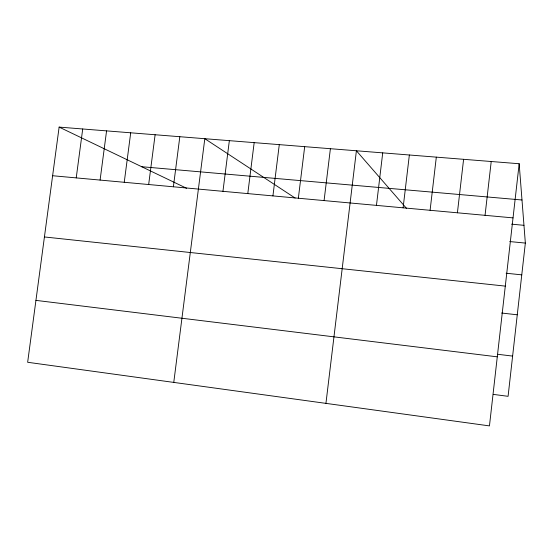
<?xml version="1.0" encoding="UTF-8"?>
<svg xmlns="http://www.w3.org/2000/svg" width="553" height="553" viewBox="0 0 553 553"><rect width="100%" height="100%" fill="white"/><g stroke="black" fill="none" stroke-linecap="round" stroke-linejoin="round"><path stroke-width="0.83" d="M519.17 163.736L489.453 425.9L27.65 362.277L59.13 127.1L519.17 163.736L525.35 243.078L508.083 396.321L493.255 394.379M485.05 215.331L491.216 161.511M457.407 212.794L463.601 159.312M403.109 207.824L409.358 154.992M430.096 210.299L436.317 157.135M376.455 205.384L382.724 152.87M324.079 200.587L330.397 148.702M325.938 403.372L356.402 150.775L406.607 208.495M298.35 198.23L304.689 146.656M247.792 193.598L254.173 142.633M272.926 195.9L279.286 144.63M222.949 191.324L229.35 140.656M173.386 186.783L179.822 136.709M173.766 382.406L204.81 138.699L295.115 198.036M148.667 184.522L155.117 134.745M100.093 180.071L106.57 130.881M124.238 182.283L130.708 132.803M76.224 177.886L82.715 128.98M141.665 166.716L521.997 199.992M52.625 175.73L513.032 217.889M511.566 224.165L523.967 225.32M509.748 241.564L525.35 243.078M506.154 273.23L521.769 274.855M44.427 236.954L505.297 286.115M501.64 313.033L517.269 314.795M497.797 354.286L512.61 356.091M35.938 300.376L497.278 356.837M59.13 127.1L186.575 188.269"/></g></svg>
